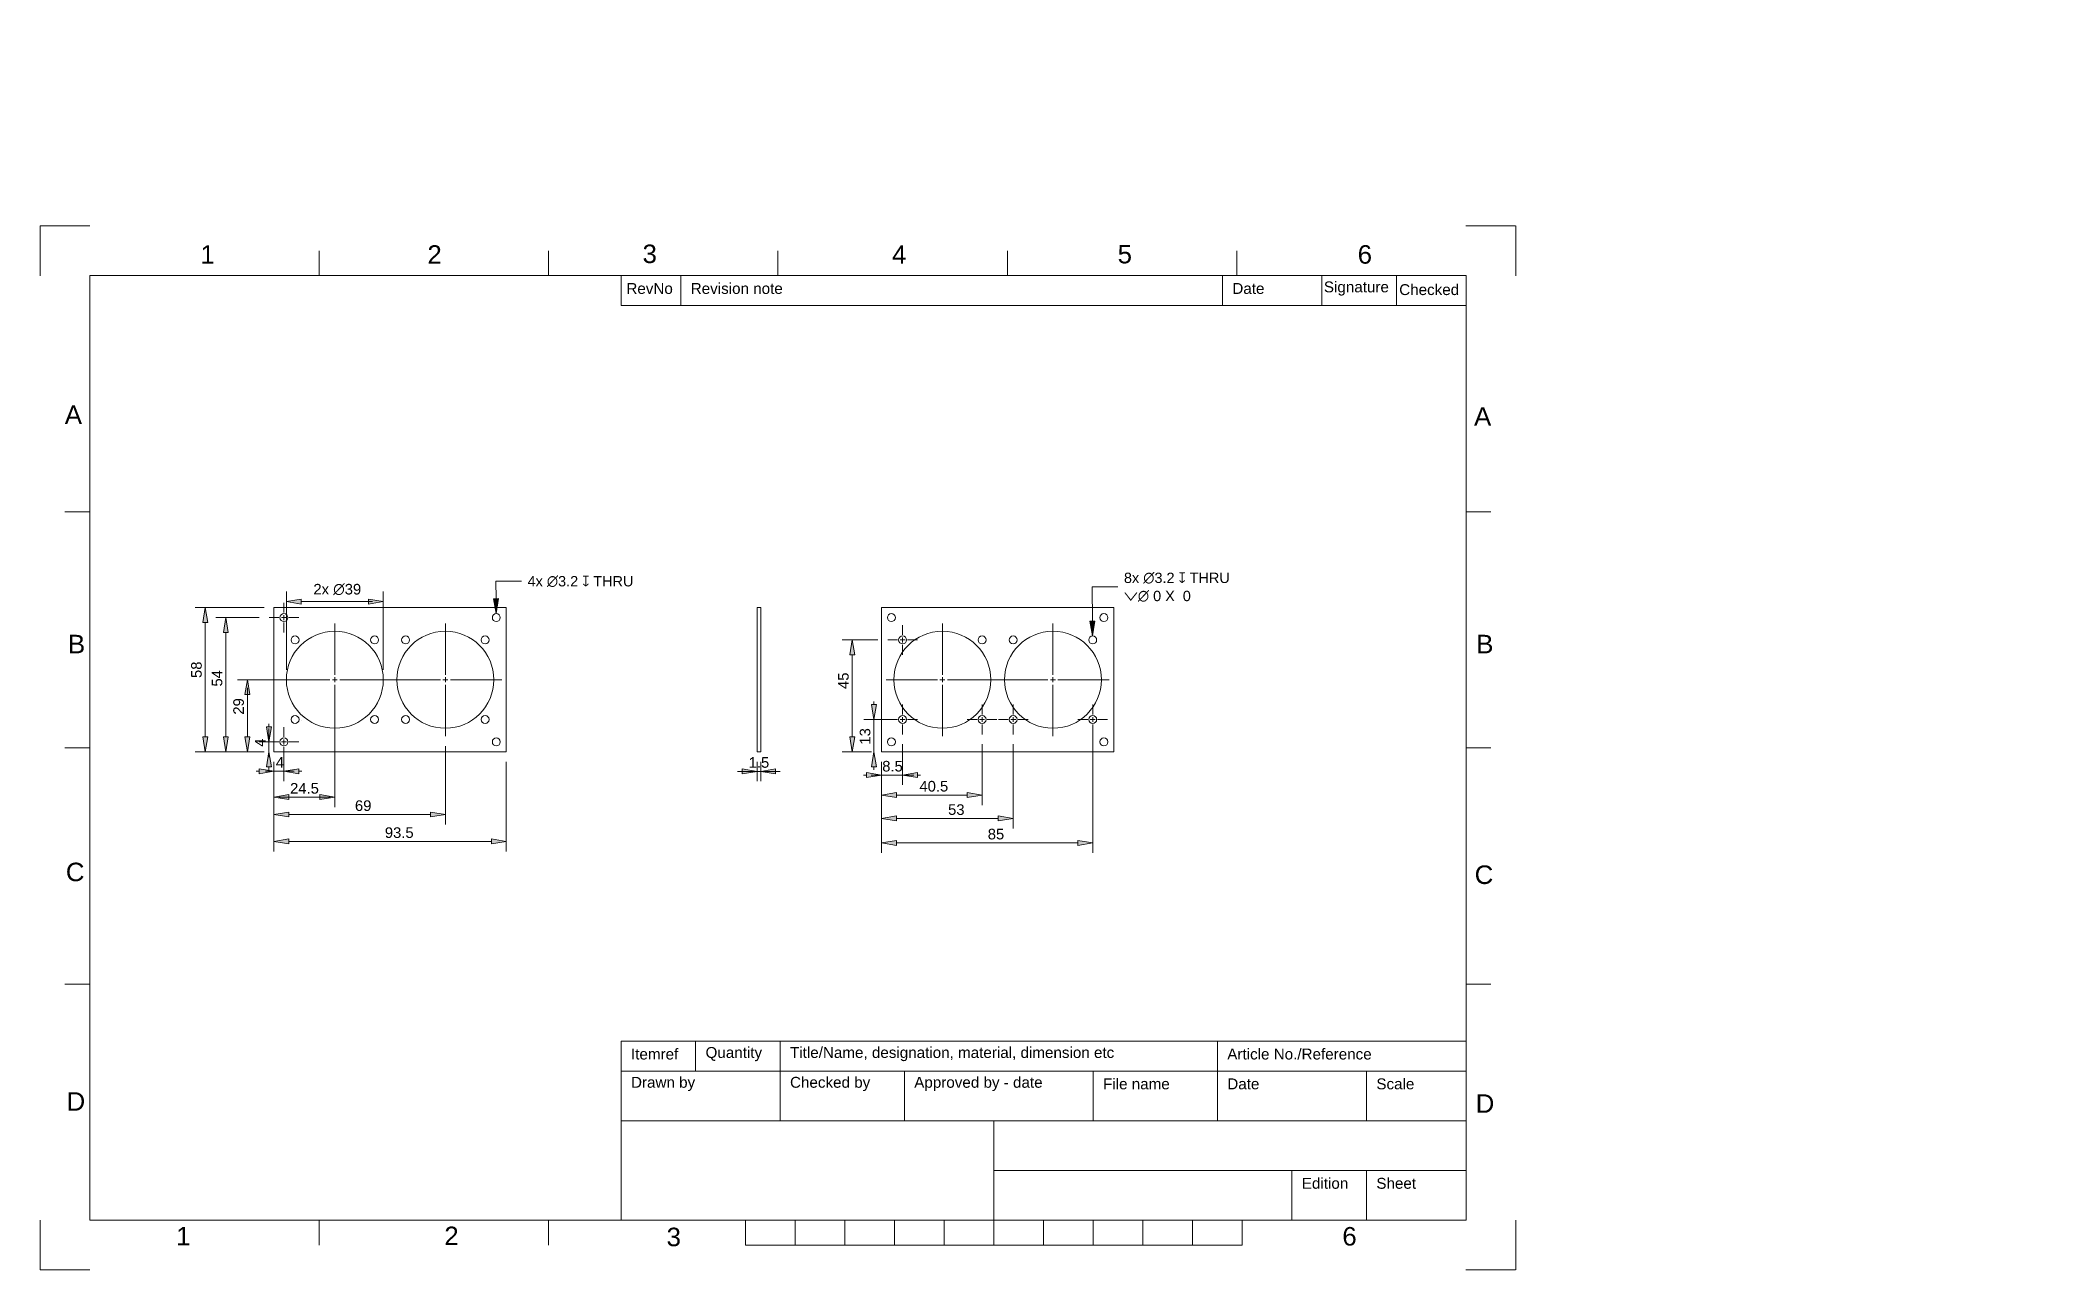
# Model space of a CAD drawing. Header units: millimetres. Extents: x 0 to 403, y 0 to 247.
import ezdxf

# ---------------------------------------------------------------- set-up
doc = ezdxf.new("R2010")
doc.units = ezdxf.units.MM
for name, color, linetype, lineweight in [('CENTER', 204, 'Continuous', 0), ('CONTINUOUS', 7, 'Continuous', 0), ('DIMENSIONS', 7, 'Continuous', 0), ('DISSOCIATED', 1, 'Continuous', 0), ('VISIBLE', 7, 'Continuous', 0)]:
    doc.layers.add(name, color=color, linetype=linetype, lineweight=lineweight)
doc.dimstyles.new('ISO-25', dxfattribs={"dimtxt": 2.5, "dimasz": 2.5, "dimexe": 1.25, "dimexo": 0.625, "dimtad": 1, "dimtxsty": 'Standard', "dimcen": 2.5, "dimadec": 0, "dimazin": 0, "dimtfac": 1, "dimtmove": 0, "dimatfit": 3, "dimfxl": 1, "dimarcsym": 0})

# ---------------------------------------------------------------- blocks, each defined once
blk = doc.blocks.new('D1')
h = blk.add_hatch(color=1)
h.paths.add_polyline_path([(45.57, 101.22), (46.07, 104.22), (46.57, 101.22)], flags=0)
h.paths.add_polyline_path([(46.57, 109.22), (46.07, 106.22), (45.57, 109.22)], flags=0)
at = {"layer": 'DISSOCIATED'}
for p, q in [((46.07, 109.22), (46.07, 109.82)), ((46.07, 108.93), (46.07, 103.16)), ((47.08, 106.22), (44.07, 106.22)), ((45.08, 104.22), (44.07, 104.22)), ((46.07, 101.22), (46.07, 100.62))]:
    blk.add_line(p, q, dxfattribs=at)
for points in [[(46.07, 106.22), (45.57, 109.22), (46.57, 109.22), (46.07, 106.22)], [(46.07, 104.22), (46.57, 101.22), (45.57, 101.22), (46.07, 104.22)]]:
    blk.add_lwpolyline(points, dxfattribs=at)
at = {"layer": 'DISSOCIATED', "insert": (44.31, 106.05), "char_height": 2.134, "attachment_point": 5, "rotation": 90}
for s in ['{\\fArial|b0|i0|c0|p0;4}{\\fArial|b0|i0|c0|p0;}', '{\\fArial|b0|i0|c0|p0;}', '{\\fArial|b0|i0|c0|p0;}']:
    blk.add_mtext(s, dxfattribs=at)
blk = doc.blocks.new('D2')
h = blk.add_hatch(color=7)
h.paths.add_polyline_path([(42.23, 107.22), (41.73, 104.22), (41.23, 107.22)], flags=0)
h.paths.add_polyline_path([(41.23, 115.72), (41.73, 118.72), (42.23, 115.72)], flags=0)
at = {"layer": 'DIMENSIONS'}
for p, q in [((57.33, 118.72), (39.73, 118.72)), ((41.73, 117.11), (41.73, 109.59)), ((41.73, 115.72), (41.73, 113.35)), ((41.73, 107.22), (41.73, 113.35)), ((45.08, 104.22), (39.73, 104.22))]:
    blk.add_line(p, q, dxfattribs=at)
for points in [[(41.73, 118.72), (42.23, 115.72), (41.23, 115.72), (41.73, 118.72)], [(41.73, 104.22), (41.23, 107.22), (42.23, 107.22), (41.73, 104.22)]]:
    blk.add_lwpolyline(points, dxfattribs=at)
at = {"layer": 'DIMENSIONS', "insert": (39.97, 113.35), "char_height": 2.134, "attachment_point": 5, "rotation": 90}
for s in ['{\\fArial|b0|i0|c0|p0;29}{\\fArial|b0|i0|c0|p0;}', '{\\fArial|b0|i0|c0|p0;}', '{\\fArial|b0|i0|c0|p0;}']:
    blk.add_mtext(s, dxfattribs=at)
blk = doc.blocks.new('D3')
h = blk.add_hatch(color=1)
h.paths.add_polyline_path([(37.89, 107.22), (37.39, 104.22), (36.89, 107.22)], flags=0)
h.paths.add_polyline_path([(36.89, 128.22), (37.39, 131.22), (37.89, 128.22)], flags=0)
at = {"layer": 'DISSOCIATED'}
for p, q in [((44.09, 131.22), (35.39, 131.22)), ((37.39, 128.22), (37.39, 119)), ((37.39, 122.77), (37.39, 115.24)), ((37.39, 107.22), (37.39, 119)), ((45.08, 104.22), (35.39, 104.22))]:
    blk.add_line(p, q, dxfattribs=at)
for points in [[(37.39, 131.22), (37.89, 128.22), (36.89, 128.22), (37.39, 131.22)], [(37.39, 104.22), (36.89, 107.22), (37.89, 107.22), (37.39, 104.22)]]:
    blk.add_lwpolyline(points, dxfattribs=at)
at = {"layer": 'DISSOCIATED', "insert": (35.63, 119), "char_height": 2.134, "attachment_point": 5, "rotation": 90}
for s in ['{\\fArial|b0|i0|c0|p0;54}{\\fArial|b0|i0|c0|p0;}', '{\\fArial|b0|i0|c0|p0;}', '{\\fArial|b0|i0|c0|p0;}']:
    blk.add_mtext(s, dxfattribs=at)
blk = doc.blocks.new('D4')
h = blk.add_hatch(color=7)
h.paths.add_polyline_path([(33.75, 107.22), (33.25, 104.22), (32.75, 107.22)], flags=0)
h.paths.add_polyline_path([(32.75, 130.22), (33.25, 133.22), (33.75, 130.22)], flags=0)
at = {"layer": 'DIMENSIONS'}
for p, q in [((45.08, 133.22), (31.25, 133.22)), ((33.25, 130.22), (33.25, 120.72)), ((33.25, 124.49), (33.25, 116.96)), ((33.25, 107.22), (33.25, 120.72)), ((45.08, 104.22), (31.25, 104.22))]:
    blk.add_line(p, q, dxfattribs=at)
for points in [[(33.25, 133.22), (33.75, 130.22), (32.75, 130.22), (33.25, 133.22)], [(33.25, 104.22), (32.75, 107.22), (33.75, 107.22), (33.25, 104.22)]]:
    blk.add_lwpolyline(points, dxfattribs=at)
at = {"layer": 'DIMENSIONS', "insert": (31.49, 120.72), "char_height": 2.134, "attachment_point": 5, "rotation": 90}
for s in ['{\\fArial|b0|i0|c0|p0;58}{\\fArial|b0|i0|c0|p0;}', '{\\fArial|b0|i0|c0|p0;}', '{\\fArial|b0|i0|c0|p0;}']:
    blk.add_mtext(s, dxfattribs=at)
blk = doc.blocks.new('D5')
h = blk.add_hatch(color=1)
h.paths.add_polyline_path([(44.08, 100.82), (47.08, 100.32), (44.08, 99.82)], flags=0)
h.paths.add_polyline_path([(52.08, 99.82), (49.08, 100.32), (52.08, 100.82)], flags=0)
at = {"layer": 'DISSOCIATED'}
for p, q in [((47.08, 102.22), (47.08, 98.32)), ((49.08, 104.22), (49.08, 98.32)), ((44.08, 100.32), (43.48, 100.32)), ((51.16, 100.32), (45.4, 100.32)), ((52.08, 100.32), (52.68, 100.32))]:
    blk.add_line(p, q, dxfattribs=at)
for points in [[(47.08, 100.32), (44.08, 99.82), (44.08, 100.82), (47.08, 100.32)], [(49.08, 100.32), (52.08, 100.82), (52.08, 99.82), (49.08, 100.32)]]:
    blk.add_lwpolyline(points, dxfattribs=at)
at = {"layer": 'DISSOCIATED', "insert": (48.28, 102.09), "char_height": 2.134, "attachment_point": 5}
for s in ['{\\fArial|b0|i0|c0|p0;4}{\\fArial|b0|i0|c0|p0;}', '{\\fArial|b0|i0|c0|p0;}', '{\\fArial|b0|i0|c0|p0;}']:
    blk.add_mtext(s, dxfattribs=at)
blk = doc.blocks.new('D6')
h = blk.add_hatch(color=7)
h.paths.add_polyline_path([(50.08, 94.6), (47.08, 95.1), (50.08, 95.6)], flags=0)
h.paths.add_polyline_path([(56.33, 95.6), (59.33, 95.1), (56.33, 94.6)], flags=0)
at = {"layer": 'DIMENSIONS'}
for p, q in [((59.33, 116.72), (59.33, 93.1)), ((47.08, 102.22), (47.08, 93.1)), ((58.39, 95.1), (48.04, 95.1)), ((50.08, 95.1), (53.22, 95.1)), ((56.33, 95.1), (53.22, 95.1))]:
    blk.add_line(p, q, dxfattribs=at)
for points in [[(47.08, 95.1), (50.08, 95.6), (50.08, 94.6), (47.08, 95.1)], [(59.33, 95.1), (56.33, 94.6), (56.33, 95.6), (59.33, 95.1)]]:
    blk.add_lwpolyline(points, dxfattribs=at)
at = {"layer": 'DIMENSIONS', "insert": (53.22, 96.86), "char_height": 2.134, "attachment_point": 5}
for s in ['{\\fArial|b0|i0|c0|p0;24.5}{\\fArial|b0|i0|c0|p0;}', '{\\fArial|b0|i0|c0|p0;}', '{\\fArial|b0|i0|c0|p0;}']:
    blk.add_mtext(s, dxfattribs=at)
blk = doc.blocks.new('D7')
h = blk.add_hatch(color=7)
h.paths.add_polyline_path([(50.08, 91.11), (47.08, 91.61), (50.08, 92.11)], flags=0)
h.paths.add_polyline_path([(78.58, 92.11), (81.58, 91.61), (78.58, 91.11)], flags=0)
at = {"layer": 'DIMENSIONS'}
for p, q in [((81.58, 105.38), (81.58, 89.61)), ((47.08, 102.22), (47.08, 89.61)), ((50.08, 91.61), (65.03, 91.61)), ((68.79, 91.61), (61.27, 91.61)), ((78.58, 91.61), (65.03, 91.61))]:
    blk.add_line(p, q, dxfattribs=at)
for points in [[(47.08, 91.61), (50.08, 92.11), (50.08, 91.11), (47.08, 91.61)], [(81.58, 91.61), (78.58, 91.11), (78.58, 92.11), (81.58, 91.61)]]:
    blk.add_lwpolyline(points, dxfattribs=at)
at = {"layer": 'DIMENSIONS', "insert": (65.03, 93.38), "char_height": 2.134, "attachment_point": 5}
for s in ['{\\fArial|b0|i0|c0|p0;69}{\\fArial|b0|i0|c0|p0;}', '{\\fArial|b0|i0|c0|p0;}', '{\\fArial|b0|i0|c0|p0;}']:
    blk.add_mtext(s, dxfattribs=at)
blk = doc.blocks.new('D8')
h = blk.add_hatch(color=7)
h.paths.add_polyline_path([(50.08, 85.69), (47.08, 86.19), (50.08, 86.69)], flags=0)
h.paths.add_polyline_path([(90.83, 86.69), (93.83, 86.19), (90.83, 85.69)], flags=0)
at = {"layer": 'DIMENSIONS'}
for p, q in [((47.08, 102.22), (47.08, 84.19)), ((93.83, 102.22), (93.83, 84.19)), ((50.08, 86.19), (72.29, 86.19)), ((77.47, 86.19), (67.12, 86.19)), ((90.83, 86.19), (72.29, 86.19))]:
    blk.add_line(p, q, dxfattribs=at)
for points in [[(47.08, 86.19), (50.08, 86.69), (50.08, 85.69), (47.08, 86.19)], [(93.83, 86.19), (90.83, 85.69), (90.83, 86.69), (93.83, 86.19)]]:
    blk.add_lwpolyline(points, dxfattribs=at)
at = {"layer": 'DIMENSIONS', "insert": (72.29, 87.95), "char_height": 2.134, "attachment_point": 5}
for s in ['{\\fArial|b0|i0|c0|p0;93.5}{\\fArial|b0|i0|c0|p0;}', '{\\fArial|b0|i0|c0|p0;}', '{\\fArial|b0|i0|c0|p0;}']:
    blk.add_mtext(s, dxfattribs=at)
blk = doc.blocks.new('D9')
h = blk.add_hatch(color=7)
h.paths.add_polyline_path([(52.58, 133.94), (49.58, 134.44), (52.58, 134.94)], flags=0)
h.paths.add_polyline_path([(66.08, 134.94), (69.08, 134.44), (66.08, 133.94)], flags=0)
at = {"layer": 'DIMENSIONS'}
for p, q in [((49.58, 120.72), (49.58, 136.44)), ((52.58, 134.44), (59.82, 134.44)), ((52.7, 134.44), (66.93, 134.44)), ((66.08, 134.44), (59.82, 134.44)), ((69.08, 120.72), (69.08, 136.44))]:
    blk.add_line(p, q, dxfattribs=at)
for points in [[(49.58, 134.44), (52.58, 134.94), (52.58, 133.94), (49.58, 134.44)], [(69.08, 134.44), (66.08, 133.94), (66.08, 134.94), (69.08, 134.44)], [(52.67, 110.47), (52.67, 110.47), (52.67, 110.47), (52.67, 110.47), (52.67, 110.47)]]:
    blk.add_lwpolyline(points, dxfattribs=at)
at = {"layer": 'DIMENSIONS', "insert": (59.82, 136.91), "attachment_point": 5}
for s, char_height in [('{\\fArial|b0|i0|c0|p0;2x }{\\fAlibre Symbols|b0|i0|c0|p0;\\H1.052632x;n}{\\fArial|b0|i0|c0|p0;39}{\\fMicrosoft Sans Serif|b0|i0|c0|p0;\\H0.8947368x;}', 2.13402), ('{\\fArial|b0|i0|c0|p0;}', 2.134), ('{\\fArial|b0|i0|c0|p0;}', 2.134)]:
    blk.add_mtext(s, dxfattribs=dict(at, char_height=char_height))
blk = doc.blocks.new('D10')
h = blk.add_hatch(color=7)
h.paths.add_polyline_path([(141.29, 100.79), (144.29, 100.29), (141.29, 99.79)], flags=0)
h.paths.add_polyline_path([(148.04, 99.79), (145.04, 100.29), (148.04, 100.79)], flags=0)
at = {"layer": 'DIMENSIONS'}
for p, q in [((144.29, 102.22), (144.29, 98.29)), ((145.04, 102.22), (145.04, 98.29)), ((148.97, 100.29), (140.39, 100.29)), ((141.29, 100.29), (140.69, 100.29)), ((148.04, 100.29), (148.64, 100.29))]:
    blk.add_line(p, q, dxfattribs=at)
for points in [[(144.29, 100.29), (141.29, 99.79), (141.29, 100.79), (144.29, 100.29)], [(145.04, 100.29), (148.04, 100.79), (148.04, 99.79), (145.04, 100.29)]]:
    blk.add_lwpolyline(points, dxfattribs=at)
at = {"layer": 'DIMENSIONS', "insert": (144.68, 102.06), "char_height": 2.134, "attachment_point": 5}
for s in ['{\\fArial|b0|i0|c0|p0;1.5}{\\fArial|b0|i0|c0|p0;}', '{\\fArial|b0|i0|c0|p0;}', '{\\fArial|b0|i0|c0|p0;}']:
    blk.add_mtext(s, dxfattribs=at)
blk = doc.blocks.new('D11')
h = blk.add_hatch(color=1)
h.paths.add_polyline_path([(166.34, 100.05), (169.34, 99.55), (166.34, 99.05)], flags=0)
h.paths.add_polyline_path([(176.59, 99.05), (173.59, 99.55), (176.59, 100.05)], flags=0)
at = {"layer": 'DISSOCIATED'}
for p, q in [((173.59, 105.73), (173.59, 97.55)), ((169.34, 102.22), (169.34, 97.55)), ((166.34, 99.55), (165.74, 99.55)), ((175.85, 99.55), (167.27, 99.55)), ((176.59, 99.55), (177.19, 99.55))]:
    blk.add_line(p, q, dxfattribs=at)
for points in [[(169.34, 99.55), (166.34, 99.05), (166.34, 100.05), (169.34, 99.55)], [(173.59, 99.55), (176.59, 100.05), (176.59, 99.05), (173.59, 99.55)]]:
    blk.add_lwpolyline(points, dxfattribs=at)
at = {"layer": 'DISSOCIATED', "insert": (171.56, 101.31), "char_height": 2.134, "attachment_point": 5}
for s in ['{\\fArial|b0|i0|c0|p0;8.5}{\\fArial|b0|i0|c0|p0;}', '{\\fArial|b0|i0|c0|p0;}', '{\\fArial|b0|i0|c0|p0;}']:
    blk.add_mtext(s, dxfattribs=at)
blk = doc.blocks.new('D12')
h = blk.add_hatch(color=1)
h.paths.add_polyline_path([(172.34, 95.01), (169.34, 95.51), (172.34, 96.01)], flags=0)
h.paths.add_polyline_path([(186.59, 96.01), (189.59, 95.51), (186.59, 95.01)], flags=0)
at = {"layer": 'DISSOCIATED'}
for p, q in [((189.59, 105.73), (189.59, 93.51)), ((169.34, 102.22), (169.34, 93.51)), ((172.34, 95.51), (179.87, 95.51)), ((185.05, 95.51), (174.7, 95.51)), ((186.59, 95.51), (179.87, 95.51))]:
    blk.add_line(p, q, dxfattribs=at)
for points in [[(169.34, 95.51), (172.34, 96.01), (172.34, 95.01), (169.34, 95.51)], [(189.59, 95.51), (186.59, 95.01), (186.59, 96.01), (189.59, 95.51)]]:
    blk.add_lwpolyline(points, dxfattribs=at)
at = {"layer": 'DISSOCIATED', "insert": (179.87, 97.28), "char_height": 2.134, "attachment_point": 5}
for s in ['{\\fArial|b0|i0|c0|p0;40.5}{\\fArial|b0|i0|c0|p0;}', '{\\fArial|b0|i0|c0|p0;}', '{\\fArial|b0|i0|c0|p0;}']:
    blk.add_mtext(s, dxfattribs=at)
blk = doc.blocks.new('D13')
h = blk.add_hatch(color=1)
h.paths.add_polyline_path([(172.34, 90.32), (169.34, 90.82), (172.34, 91.32)], flags=0)
h.paths.add_polyline_path([(192.84, 91.32), (195.84, 90.82), (192.84, 90.32)], flags=0)
at = {"layer": 'DISSOCIATED'}
for p, q in [((195.84, 105.73), (195.84, 88.82)), ((169.34, 102.22), (169.34, 88.82)), ((172.34, 90.82), (184.4, 90.82)), ((188.16, 90.82), (180.64, 90.82)), ((192.84, 90.82), (184.4, 90.82))]:
    blk.add_line(p, q, dxfattribs=at)
for points in [[(169.34, 90.82), (172.34, 91.32), (172.34, 90.32), (169.34, 90.82)], [(195.84, 90.82), (192.84, 90.32), (192.84, 91.32), (195.84, 90.82)]]:
    blk.add_lwpolyline(points, dxfattribs=at)
at = {"layer": 'DISSOCIATED', "insert": (184.4, 92.58), "char_height": 2.134, "attachment_point": 5}
for s in ['{\\fArial|b0|i0|c0|p0;53}{\\fArial|b0|i0|c0|p0;}', '{\\fArial|b0|i0|c0|p0;}', '{\\fArial|b0|i0|c0|p0;}']:
    blk.add_mtext(s, dxfattribs=at)
blk = doc.blocks.new('D14')
h = blk.add_hatch(color=1)
h.paths.add_polyline_path([(172.34, 85.38), (169.34, 85.88), (172.34, 86.38)], flags=0)
h.paths.add_polyline_path([(208.84, 86.38), (211.84, 85.88), (208.84, 85.38)], flags=0)
at = {"layer": 'DISSOCIATED'}
for p, q in [((211.84, 108.72), (211.84, 83.88)), ((169.34, 102.22), (169.34, 83.88)), ((172.34, 85.88), (192.38, 85.88)), ((196.15, 85.88), (188.62, 85.88)), ((208.84, 85.88), (192.38, 85.88))]:
    blk.add_line(p, q, dxfattribs=at)
for points in [[(169.34, 85.88), (172.34, 86.38), (172.34, 85.38), (169.34, 85.88)], [(211.84, 85.88), (208.84, 85.38), (208.84, 86.38), (211.84, 85.88)]]:
    blk.add_lwpolyline(points, dxfattribs=at)
at = {"layer": 'DISSOCIATED', "insert": (192.38, 87.65), "char_height": 2.134, "attachment_point": 5}
for s in ['{\\fArial|b0|i0|c0|p0;85}{\\fArial|b0|i0|c0|p0;}', '{\\fArial|b0|i0|c0|p0;}', '{\\fArial|b0|i0|c0|p0;}']:
    blk.add_mtext(s, dxfattribs=at)
blk = doc.blocks.new('D15')
h = blk.add_hatch(color=1)
h.paths.add_polyline_path([(167.31, 101.22), (167.81, 104.22), (168.31, 101.22)], flags=0)
h.paths.add_polyline_path([(168.31, 113.72), (167.81, 110.72), (167.31, 113.72)], flags=0)
at = {"layer": 'DISSOCIATED'}
for p, q in [((167.81, 113.72), (167.81, 114.32)), ((171.59, 110.72), (165.81, 110.72)), ((167.81, 111.08), (167.81, 103.55)), ((167.34, 104.22), (165.81, 104.22)), ((167.81, 101.22), (167.81, 100.62))]:
    blk.add_line(p, q, dxfattribs=at)
for points in [[(167.81, 110.72), (167.31, 113.72), (168.31, 113.72), (167.81, 110.72)], [(167.81, 104.22), (168.31, 101.22), (167.31, 101.22), (167.81, 104.22)]]:
    blk.add_lwpolyline(points, dxfattribs=at)
at = {"layer": 'DISSOCIATED', "insert": (166.05, 107.32), "char_height": 2.134, "attachment_point": 5, "rotation": 90}
for s in ['{\\fArial|b0|i0|c0|p0;13}{\\fArial|b0|i0|c0|p0;}', '{\\fArial|b0|i0|c0|p0;}', '{\\fArial|b0|i0|c0|p0;}']:
    blk.add_mtext(s, dxfattribs=at)
blk = doc.blocks.new('D16')
h = blk.add_hatch(color=1)
h.paths.add_polyline_path([(163.95, 107.22), (163.45, 104.22), (162.95, 107.22)], flags=0)
h.paths.add_polyline_path([(162.95, 123.72), (163.45, 126.72), (163.95, 123.72)], flags=0)
at = {"layer": 'DISSOCIATED'}
for p, q in [((168.61, 126.72), (161.45, 126.72)), ((163.45, 123.72), (163.45, 118.51)), ((163.45, 122.28), (163.45, 114.75)), ((163.45, 107.22), (163.45, 118.51)), ((167.34, 104.22), (161.45, 104.22))]:
    blk.add_line(p, q, dxfattribs=at)
for points in [[(163.45, 126.72), (163.95, 123.72), (162.95, 123.72), (163.45, 126.72)], [(163.45, 104.22), (162.95, 107.22), (163.95, 107.22), (163.45, 104.22)]]:
    blk.add_lwpolyline(points, dxfattribs=at)
at = {"layer": 'DISSOCIATED', "insert": (161.68, 118.51), "char_height": 2.134, "attachment_point": 5, "rotation": 90}
for s in ['{\\fArial|b0|i0|c0|p0;45}{\\fArial|b0|i0|c0|p0;}', '{\\fArial|b0|i0|c0|p0;}', '{\\fArial|b0|i0|c0|p0;}']:
    blk.add_mtext(s, dxfattribs=at)
blk = doc.blocks.new('BLOCK0')
at = {"layer": 'CONTINUOUS'}
for p, q in [((0, 209.99), (0, 199.99)), ((10.02, 209.99), (0.02, 209.99)), ((296.96, 209.99), (286.96, 209.99)), ((297, 199.99), (297, 209.99)), ((56.17, 200), (56.17, 205)), ((102.33, 200), (102.33, 205)), ((148.5, 200), (148.5, 205)), ((194.67, 199.99), (194.67, 204.99)), ((240.83, 199.99), (240.83, 204.99)), ((287, 200), (10, 200)), ((10, 200), (10, 10)), ((116.94, 193.99), (116.94, 199.99)), ((128.96, 193.99), (128.96, 199.99)), ((237.96, 193.99), (237.96, 199.99)), ((257.96, 193.99), (257.96, 199.99)), ((272.96, 193.99), (272.96, 199.99)), ((287, 10), (287, 200)), ((116.96, 193.99), (286.96, 193.99)), ((5, 152.5), (10, 152.5)), ((286.94, 152.5), (291.94, 152.5)), ((10, 105), (5, 105)), ((291.94, 105), (286.94, 105)), ((10, 57.5), (5, 57.5)), ((291.94, 57.5), (286.94, 57.5)), ((116.94, 46), (286.94, 46)), ((116.94, 40), (116.94, 46)), ((131.94, 40), (131.94, 46)), ((148.94, 40), (148.94, 46)), ((236.94, 40), (236.94, 46)), ((116.94, 40), (286.94, 40)), ((116.94, 10), (116.94, 40)), ((148.94, 30), (148.94, 40)), ((173.94, 30), (173.94, 40)), ((211.94, 30), (211.94, 40)), ((236.94, 30), (236.94, 40)), ((266.94, 30), (266.94, 40)), ((116.94, 30), (286.94, 30)), ((191.94, 10), (191.94, 30)), ((191.94, 20), (286.94, 20)), ((251.94, 10), (251.94, 20)), ((266.94, 10), (266.94, 20)), ((191.94, 10), (191.94, 15)), ((0, 0), (0, 10)), ((10, 10), (287, 10)), ((56.17, 10), (56.17, 5)), ((102.33, 10), (102.33, 5)), ((141.94, 5), (141.94, 10)), ((151.94, 5), (151.94, 10)), ((161.94, 5), (161.94, 10)), ((171.94, 5), (171.94, 10)), ((181.94, 5), (181.94, 10)), ((191.94, 10), (191.94, 5)), ((201.94, 5), (201.94, 10)), ((211.94, 5), (211.94, 10)), ((221.94, 5), (221.94, 10)), ((231.94, 5), (231.94, 10)), ((241.94, 5), (241.94, 10)), ((297, 0), (297, 10)), ((141.94, 5), (241.94, 5)), ((0, 0), (10, 0)), ((296.94, 0), (286.94, 0))]:
    blk.add_line(p, q, dxfattribs=at)
at = {"layer": 'CONTINUOUS', "attachment_point": 4}
for s, insert, char_height in [('{\\fArial|b0|i0|c0|p0;\\C7;1}{\\fArial|b0|i0|c0|p0;\\C7;}', (32.27, 204.25), 3.7209), ('{\\fArial|b0|i0|c0|p0;\\C7;2}{\\fArial|b0|i0|c0|p0;\\C7;}', (77.96, 204.25), 3.7209), ('{\\fArial|b0|i0|c0|p0;\\C7;3}{\\fArial|b0|i0|c0|p0;\\C7;}', (121.25, 204.36), 3.7209), ('{\\fArial|b0|i0|c0|p0;\\C7;4}{\\fArial|b0|i0|c0|p0;\\C7;}', (171.46, 204.24), 3.7209), ('{\\fArial|b0|i0|c0|p0;\\C7;5}{\\fArial|b0|i0|c0|p0;\\C7;}', (216.86, 204.3), 3.7209), ('{\\fArial|b0|i0|c0|p0;\\C7;6}{\\fArial|b0|i0|c0|p0;\\C7;}', (265.17, 204.24), 3.7209), ('{\\fArial|b0|i0|c0|p0;\\C7;RevNo}{\\fArial|b0|i0|c0|p0;\\C7;}', (118, 197.4), 2.1887), ('{\\fArial|b0|i0|c0|p0;\\C7;Revision note}{\\fArial|b0|i0|c0|p0;\\C7;}', (130.95, 197.4), 2.1887), ('{\\fArial|b0|i0|c0|p0;\\C7;Date}{\\fArial|b0|i0|c0|p0;\\C7;}', (239.95, 197.4), 2.1887), ('{\\fArial|b0|i0|c0|p0;\\C7;Signature}{\\fArial|b0|i0|c0|p0;\\C7;}', (258.37, 197.4), 2.1887), ('{\\fArial|b0|i0|c0|p0;\\C7;Checked}{\\fArial|b0|i0|c0|p0;\\C7;}', (273.53, 197.17), 2.1887), ('{\\fArial|b0|i0|c0|p0;\\C7;A}{\\fArial|b0|i0|c0|p0;\\C7;}', (4.98, 172.03), 3.7209), ('{\\fArial|b0|i0|c0|p0;\\C7;A}{\\fArial|b0|i0|c0|p0;\\C7;}', (288.59, 171.68), 3.7209), ('{\\fArial|b0|i0|c0|p0;\\C7;B}{\\fArial|b0|i0|c0|p0;\\C7;}', (5.62, 125.89), 3.7209), ('{\\fArial|b0|i0|c0|p0;\\C7;B}{\\fArial|b0|i0|c0|p0;\\C7;}', (289.03, 125.89), 3.7209), ('{\\fArial|b0|i0|c0|p0;\\C7;C}{\\fArial|b0|i0|c0|p0;\\C7;}', (5.19, 80.03), 3.7209), ('{\\fArial|b0|i0|c0|p0;\\C7;C}{\\fArial|b0|i0|c0|p0;\\C7;}', (288.71, 79.47), 3.7209), ('{\\fArial|b0|i0|c0|p0;\\C7;Itemref}{\\fArial|b0|i0|c0|p0;\\C7;}', (118.93, 43.41), 2.1887), ('{\\fArial|b0|i0|c0|p0;\\C7;Quantity}{\\fArial|b0|i0|c0|p0;\\C7;}', (133.93, 43.41), 2.1887), ('{\\fArial|b0|i0|c0|p0;\\C7;Title/Name, designation, material, dimension etc}{\\fArial|b0|i0|c0|p0;\\C7;}', (150.93, 43.41), 2.1887), ('{\\fArial|b0|i0|c0|p0;\\C7;Article No./Reference}{\\fArial|b0|i0|c0|p0;\\C7;}', (238.93, 43.41), 2.1887), ('{\\fArial|b0|i0|c0|p0;\\C7;Drawn by}{\\fArial|b0|i0|c0|p0;\\C7;}', (118.93, 37.41), 2.1887), ('{\\fArial|b0|i0|c0|p0;\\C7;Checked by}{\\fArial|b0|i0|c0|p0;\\C7;}', (150.93, 37.41), 2.1887), ('{\\fArial|b0|i0|c0|p0;\\C7;Approved by - date}{\\fArial|b0|i0|c0|p0;\\C7;}', (175.93, 37.41), 2.1887), ('{\\fArial|b0|i0|c0|p0;\\C7;File name}{\\fArial|b0|i0|c0|p0;\\C7;}', (213.93, 37.41), 2.1887), ('{\\fArial|b0|i0|c0|p0;\\C7;Date}{\\fArial|b0|i0|c0|p0;\\C7;}', (238.93, 37.41), 2.1887), ('{\\fArial|b0|i0|c0|p0;\\C7;Scale}{\\fArial|b0|i0|c0|p0;\\C7;}', (268.93, 37.41), 2.1887), ('{\\fArial|b0|i0|c0|p0;\\C7;D}{\\fArial|b0|i0|c0|p0;\\C7;}', (5.34, 33.89), 3.7209), ('{\\fArial|b0|i0|c0|p0;\\C7;}', (118.63, 33.01), 1.9699), ('{\\fArial|b0|i0|c0|p0;\\C7;}', (238.69, 33.34), 1.9699), ('{\\fArial|b0|i0|c0|p0;\\C7;D}{\\fArial|b0|i0|c0|p0;\\C7;}', (288.92, 33.47), 3.7209), ('{\\fArial|b0|i0|c0|p0;\\C7;Edition}{\\fArial|b0|i0|c0|p0;\\C7;}', (253.93, 17.41), 2.1887), ('{\\fArial|b0|i0|c0|p0;\\C7;Sheet}{\\fArial|b0|i0|c0|p0;\\C7;}', (268.93, 17.41), 2.1887), ('{\\fArial|b0|i0|c0|p0;\\C7;}', (195.88, 15.46), 1.9699), ('{\\fArial|b0|i0|c0|p0;\\C7;1}{\\fArial|b0|i0|c0|p0;\\C7;}', (27.39, 6.79), 3.7209), ('{\\fArial|b0|i0|c0|p0;\\C7;2}{\\fArial|b0|i0|c0|p0;\\C7;}', (81.36, 6.85), 3.7209), ('{\\fArial|b0|i0|c0|p0;\\C7;3}{\\fArial|b0|i0|c0|p0;\\C7;}', (126.09, 6.61), 3.7209), ('{\\fArial|b0|i0|c0|p0;\\C7;6}{\\fArial|b0|i0|c0|p0;\\C7;}', (262.08, 6.74), 3.7209)]:
    blk.add_mtext(s, dxfattribs=dict(at, insert=insert, char_height=char_height))

msp = doc.modelspace()

# ---------------------------------------------------------------- hatches: boundary and pattern name
for points in [[(92.265, 135.024), (91.813, 132.016), (91.265, 135.007)], [(212.3, 130.521), (211.834, 127.516), (211.3, 130.51)]]:
    msp.add_hatch(color=7).paths.add_polyline_path(points, flags=0)

# ---------------------------------------------------------------- linework, layer by layer
at = {"layer": 'CENTER'}
for p, q in [((49.076, 132.216), (49.076, 134.203)), ((48.076, 131.216), (46.089, 131.216)), ((49.576, 131.216), (48.576, 131.216)), ((49.076, 131.716), (49.076, 130.716)), ((49.076, 130.216), (49.076, 128.228)), ((50.076, 131.216), (52.064, 131.216)), ((59.326, 119.716), (59.326, 130.053)), ((81.576, 119.716), (81.576, 130.053)), ((173.593, 127.716), (173.593, 129.703)), ((181.593, 119.716), (181.593, 130.053)), ((203.843, 119.716), (203.843, 130.053)), ((172.593, 126.716), (170.605, 126.716)), ((174.093, 126.716), (173.093, 126.716)), ((173.593, 127.216), (173.593, 126.216)), ((173.593, 125.716), (173.593, 123.728)), ((174.593, 126.716), (176.58, 126.716)), ((58.326, 118.716), (47.989, 118.716)), ((59.826, 118.716), (58.826, 118.716)), ((59.326, 119.216), (59.326, 118.216)), ((59.326, 117.716), (59.326, 107.378)), ((60.326, 118.716), (70.664, 118.716)), ((80.576, 118.716), (70.239, 118.716)), ((82.076, 118.716), (81.076, 118.716)), ((81.576, 119.216), (81.576, 118.216)), ((81.576, 117.716), (81.576, 107.378)), ((82.576, 118.716), (92.914, 118.716)), ((180.593, 118.716), (170.255, 118.716)), ((182.093, 118.716), (181.093, 118.716)), ((181.593, 119.216), (181.593, 118.216)), ((181.593, 117.716), (181.593, 107.378)), ((182.593, 118.716), (192.93, 118.716)), ((202.843, 118.716), (192.505, 118.716)), ((204.343, 118.716), (203.343, 118.716)), ((203.843, 119.216), (203.843, 118.216)), ((203.843, 117.716), (203.843, 107.378)), ((204.843, 118.716), (215.18, 118.716)), ((173.593, 111.716), (173.593, 113.703)), ((189.593, 111.716), (189.593, 113.703)), ((195.843, 111.716), (195.843, 113.703)), ((211.843, 111.716), (211.843, 113.703)), ((49.076, 107.216), (49.076, 109.203)), ((172.593, 110.716), (170.605, 110.716)), ((174.093, 110.716), (173.093, 110.716)), ((173.593, 111.216), (173.593, 110.216)), ((173.593, 109.716), (173.593, 107.728)), ((174.593, 110.716), (176.58, 110.716)), ((188.593, 110.716), (186.605, 110.716)), ((190.093, 110.716), (189.093, 110.716)), ((189.593, 111.216), (189.593, 110.216)), ((189.593, 109.716), (189.593, 107.728)), ((190.593, 110.716), (192.58, 110.716)), ((194.843, 110.716), (192.855, 110.716)), ((196.343, 110.716), (195.343, 110.716)), ((195.843, 111.216), (195.843, 110.216)), ((195.843, 109.716), (195.843, 107.728)), ((196.843, 110.716), (198.83, 110.716)), ((210.843, 110.716), (208.855, 110.716)), ((212.343, 110.716), (211.343, 110.716)), ((211.843, 111.216), (211.843, 110.216)), ((211.843, 109.716), (211.843, 107.728)), ((212.843, 110.716), (214.83, 110.716)), ((48.076, 106.216), (46.089, 106.216)), ((49.576, 106.216), (48.576, 106.216)), ((49.076, 106.716), (49.076, 105.716)), ((49.076, 105.216), (49.076, 103.228)), ((50.076, 106.216), (52.064, 106.216))]:
    msp.add_line(p, q, dxfattribs=at)
at = {"layer": 'CONTINUOUS'}
for p, q in [((91.708, 138.512), (96.867, 138.512)), ((91.765, 135.015), (91.708, 138.512)), ((211.724, 137.372), (216.883, 137.372)), ((211.8, 130.516), (211.724, 137.372)), ((91.765, 135.015), (91.765, 135.015)), ((211.8, 130.516), (211.8, 130.516))]:
    msp.add_line(p, q, dxfattribs=at)
for points in [[(91.813, 132.016), (91.265, 135.007), (92.265, 135.024), (91.813, 132.016)], [(211.834, 127.516), (211.3, 130.51), (212.3, 130.521), (211.834, 127.516)]]:
    msp.add_lwpolyline(points, dxfattribs=at)
at = {"layer": 'VISIBLE'}
for p, q in [((47.076, 133.216), (93.826, 133.216)), ((47.076, 104.216), (47.076, 133.216)), ((93.826, 133.216), (93.826, 104.216)), ((144.293, 133.216), (144.293, 104.216)), ((144.293, 133.216), (145.043, 133.216)), ((145.043, 104.216), (145.043, 133.216)), ((169.343, 104.216), (169.343, 133.216)), ((169.343, 133.216), (216.093, 133.216)), ((216.093, 133.216), (216.093, 104.216)), ((93.826, 104.216), (47.076, 104.216)), ((144.293, 104.216), (145.043, 104.216)), ((216.093, 104.216), (169.343, 104.216))]:
    msp.add_line(p, q, dxfattribs=at)
for centre, radius in [((49.076, 131.216), 0.8), ((91.826, 131.216), 0.8), ((171.343, 131.216), 0.8), ((214.093, 131.216), 0.8), ((59.326, 118.716), 9.75), ((51.326, 126.716), 0.8), ((67.326, 126.716), 0.8), ((81.576, 118.716), 9.75), ((73.576, 126.716), 0.8), ((89.576, 126.716), 0.8), ((181.593, 118.716), 9.75), ((173.593, 126.716), 0.8), ((189.593, 126.716), 0.8), ((203.843, 118.716), 9.75), ((195.843, 126.716), 0.8), ((211.843, 126.716), 0.8), ((51.326, 110.716), 0.8), ((67.326, 110.716), 0.8), ((73.576, 110.716), 0.8), ((89.576, 110.716), 0.8), ((173.593, 110.716), 0.8), ((189.593, 110.716), 0.8), ((195.843, 110.716), 0.8), ((211.843, 110.716), 0.8), ((49.076, 106.216), 0.8), ((91.826, 106.216), 0.8), ((171.343, 106.216), 0.8), ((214.093, 106.216), 0.8)]:
    msp.add_circle(centre, radius, dxfattribs=at)

# ---------------------------------------------------------------- block references
at = {"layer": 'CONTINUOUS'}
msp.add_blockref('BLOCK0', (0, 0), dxfattribs=at)

# ---------------------------------------------------------------- texts
at = {"layer": 'CONTINUOUS', "char_height": 2.0793, "attachment_point": 4}
for s, insert in [('{\\fArial|b0|i0|c0|p0;\\C7;4x }{\\fAlibre Symbols|b0|i0|c0|p0;\\C7;\\H1.052632x;n}{\\fArial|b0|i0|c0|p0;\\C7;3.2 }{\\fAlibre Symbols|b0|i0|c0|p0;\\C7;\\H1.052632x;x}{\\fArial|b0|i0|c0|p0;\\C7; THRU}{\\fMicrosoft Sans Serif|b0|i0|c0|p0;\\C7;\\H0.8947368x;}', (98.117, 138.512)), ('{\\fArial|b0|i0|c0|p0;\\C7;8x }{\\fAlibre Symbols|b0|i0|c0|p0;\\C7;\\H1.052632x;n}{\\fArial|b0|i0|c0|p0;\\C7;3.2 }{\\fAlibre Symbols|b0|i0|c0|p0;\\C7;\\H1.052632x;x}{\\fArial|b0|i0|c0|p0;\\C7; THRU}{\\fArial|b0|i0|c0|p0;\\C7;\\P}{\\fAlibre Symbols|b0|i0|c0|p0;\\C7;\\H1.052632x;wn}{\\fArial|b0|i0|c0|p0;\\C7; 0 X  0}{\\fMicrosoft Sans Serif|b0|i0|c0|p0;\\C7;\\H0.8947368x;}', (218.133, 137.372))]:
    msp.add_mtext(s, dxfattribs=dict(at, insert=insert))

# ---------------------------------------------------------------- dimensions: what is measured, and where the dimension line sits
at = {"layer": 'DIMENSIONS'}
dim = msp.add_linear_dim(base=(0, 0), p1=(49.576, 118.716), p2=(69.076, 118.716), text='2x<>', dimstyle='ISO-25', override={"dimtxt": 2.70785, "dimtad": 1, "dimdec": 2, "dimzin": 0, "dimse1": 0, "dimse2": 0, "dimsd1": 0, "dimsd2": 0, "dimadec": 2, "dimazin": 0, "dimtol": 0, "dimlim": 0, "dimtp": 0.005, "dimtm": 0.002, "dimtdec": 2}, dxfattribs=at)
dim.commit()
dim.dimension.update_dxf_attribs({"geometry": 'D9', "text_midpoint": (112.492, 247.382)})
for p2, angle, picture, middle, turn in [((47.076, 133.216), 270, 'D4', (84.164, 231.197), 270), ((59.326, 118.716), 270, 'D2', (92.639, 223.824), 270), ((59.326, 118.716), 180, 'D6', (105.892, 207.334), 180), ((81.576, 107.378), 180, 'D7', (117.703, 203.849), 180), ((93.826, 104.216), 180, 'D8', (124.963, 198.428), 180)]:
    dim = msp.add_linear_dim(base=(0, 0), p1=(47.076, 104.216), p2=p2, angle=angle, dimstyle='ISO-25', override={"dimtxt": 2.70785, "dimtad": 1, "dimdec": 2, "dimzin": 0, "dimse1": 0, "dimse2": 0, "dimsd1": 0, "dimsd2": 0, "dimadec": 2, "dimazin": 0, "dimtol": 0, "dimlim": 0, "dimtp": 0.005, "dimtm": 0.002, "dimtdec": 2}, dxfattribs=at)
    dim.commit()
    dim.dimension.update_dxf_attribs({"geometry": picture, "text_midpoint": middle, "text_rotation": turn})
dim = msp.add_linear_dim(base=(0, 0), p1=(144.293, 104.216), p2=(145.043, 104.216), dimstyle='ISO-25', override={"dimtxt": 2.70785, "dimtad": 1, "dimdec": 2, "dimzin": 0, "dimse1": 0, "dimse2": 0, "dimsd1": 0, "dimsd2": 0, "dimadec": 2, "dimazin": 0, "dimtol": 0, "dimlim": 0, "dimtp": 0.005, "dimtm": 0.002, "dimtdec": 2}, dxfattribs=at)
dim.commit()
dim.dimension.update_dxf_attribs({"geometry": 'D10', "text_midpoint": (236.473, 212.531)})
at = {"layer": 'DISSOCIATED'}
for p1, p2, angle, picture, middle, turn in [((47.076, 104.216), (46.089, 131.216), 270, 'D3', (88.298, 229.475), 270), ((169.343, 104.216), (170.605, 126.716), 270, 'D16', (372.179, 228.985), 270), ((169.343, 104.216), (173.593, 110.716), 270, 'D15', (376.542, 217.791), 270), ((47.076, 104.216), (49.076, 106.216), 270, 'D1', (96.981, 216.52), 270), ((47.076, 104.216), (49.076, 106.216), 180, 'D5', (100.955, 212.562), 180), ((169.343, 104.216), (173.593, 107.728), 180, 'D11', (382.056, 211.782), 180), ((169.343, 104.216), (189.593, 107.728), 180, 'D12', (390.37, 207.749), 180), ((169.343, 104.216), (195.843, 107.728), 180, 'D13', (394.897, 203.058), 180), ((169.343, 104.216), (211.843, 110.716), 180, 'D14', (402.881, 198.119), 180)]:
    dim = msp.add_linear_dim(base=(0, 0), p1=p1, p2=p2, angle=angle, dimstyle='ISO-25', override={"dimtxt": 2.70785, "dimtad": 1, "dimdec": 2, "dimzin": 0, "dimse1": 0, "dimse2": 0, "dimsd1": 0, "dimsd2": 0, "dimadec": 2, "dimazin": 0, "dimtol": 0, "dimlim": 0, "dimtp": 0.005, "dimtm": 0.002, "dimtdec": 2}, dxfattribs=at)
    dim.commit()
    dim.dimension.update_dxf_attribs({"geometry": picture, "text_midpoint": middle, "text_rotation": turn})

doc.saveas('drawing.dxf')
